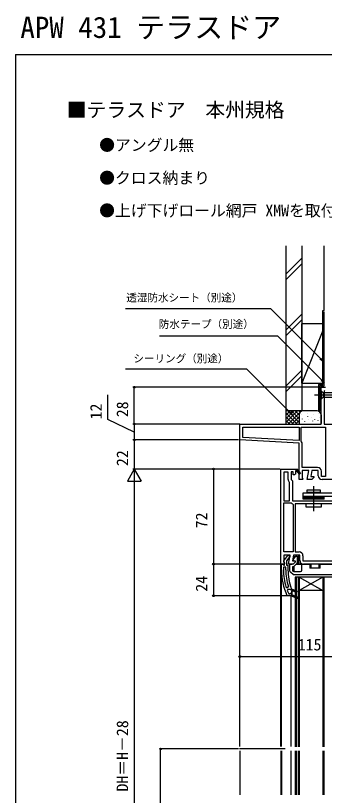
# Model space of a CAD drawing. Units: millimetres, scale not verified. Extents: x -525 to 525, y -783 to 777.
# Drawn here: x -525 to -291, y 186 to 777 of the extents above; entities that cross this region are included whole.
import ezdxf
from ezdxf.enums import TextEntityAlignment as Align

# ---------------------------------------------------------------- set-up
doc = ezdxf.new("R2010")
doc.units = ezdxf.units.MM
doc.header["$LTSCALE"] = 4
for name, color, linetype in [('0-1_USER1', 3, 'Continuous'), ('0-2_YKK_11', 7, 'Continuous'), ('0-4_YKK_12', 2, 'Continuous'), ('0-5_YKK_13', 4, 'Continuous'), ('0-7_YKK_D', 6, 'Continuous'), ('0-8_YKK_ZWAK', 7, 'Continuous'), ('0-9_YSS_K', 3, 'Continuous'), ('0-A_YSS_KE', 3, 'Continuous')]:
    doc.layers.add(name, color=color, linetype=linetype)
doc.styles.add('ＭＳ ゴシック', font='')
doc.styles.get('ＭＳ ゴシック').set_extended_font_data('MS Gothic')

msp = doc.modelspace()

# ---------------------------------------------------------------- linework, layer by layer
at = {"layer": '0-2_YKK_11'}
for points in [[(-295.5, 428.3), (-295.5, 432.2), (-300.356, 432.2), (-301.132, 427.8), (-299, 427.8), (-299, 426.9), (-300.5, 425.4), (-303.992, 425.4), (-302.793, 432.2), (-307.6, 432.2), (-307.6, 426.844), (-307.058, 425.976), (-307.377, 425.4), (-310, 425.4), (-310, 453.042), (-355, 455.4), (-355, 467.4), (-293.4, 467.4), (-293.4, 495.4), (-290, 495.4)], [(-290.5, 493), (-291, 492.5), (-291, 467.4), (-240, 467.4)], [(-308.282, 454.035), (-308.4, 454.358), (-308.4, 465), (-290, 465)], [(-290, 465), (-290, 427.8), (-293.1, 427.8), (-293.1, 431.7)], [(-296, 434.6), (-307.6, 434.6), (-307.6, 452.167)], [(-324, 361.399), (-324, 433.399), (-312.134, 433.399), (-312, 433.477), (-309.095, 430.058), (-309.705, 429.54), (-312.016, 432.26)], [(-312.394, 432.325), (-312.7, 432.149), (-312.7, 429.399), (-313, 429.399), (-313.5, 428.899), (-314.6, 428.899), (-314.6, 431.399), (-316, 431.399), (-316, 425.399), (-315, 424.399), (-315, 409.399), (-271, 409.399)], [(-321.6, 431), (-321.6, 409.4), (-317.4, 409.399), (-317.4, 423.198), (-317.547, 423.552)], [(-318.4, 425.607), (-318.4, 430.999), (-321.6, 431)], [(-250, 419.373), (-250, 425.4), (-292.6, 425.4)], [(-321.6, 370.599), (-321.6, 407.799), (-316.367, 407.799), (-316.064, 407.697)], [(-314.959, 407.137), (-314.6, 406.657), (-314.6, 370.599), (-321.6, 370.599)], [(-276.4, 363.799), (-276.4, 406.999), (-313, 406.999), (-313, 370.599), (-310, 370.599)], [(-309.5, 364.299), (-309.5, 368.199), (-314.356, 368.199), (-315.132, 363.799), (-313, 363.799), (-313, 362.899), (-314.5, 361.399), (-317.992, 361.399), (-316.793, 368.199), (-321.6, 368.199), (-321.6, 362.843), (-321.176, 362.164), (-321.142, 361.699), (-321.6, 361.399), (-322.5, 361.399), (-324, 361.399)], [(-321.587, 363.917), (-318.475, 367.9), (-317, 367.9), (-317, 366.799), (-317.475, 366.299), (-317.845, 366.108), (-319.6, 363.861), (-319.6, 360.7), (-318.5, 360.7), (-318.5, 357.033)], [(-307.1, 367.699), (-307.1, 363.799), (-276.4, 363.799)], [(-323.5, 357.033), (-323.5, 361.4), (-322.4, 361.4), (-321.904, 360.963), (-321.606, 360.7), (-321.2, 360.7), (-321.2, 362.1), (-321.4, 362.5)], [(-264, 355.373), (-264, 361.399), (-306.6, 361.399)], [(-320.1, 357.033), (-320.1, 359.1), (-321.9, 359.1), (-321.9, 357.033)], [(-319.991, 344.155), (-319.513, 343.8), (-318.676, 343.8), (-318.199, 344.448)], [(-316.03, 343.017), (-316, 342.846), (-316, 342.4), (-315.5, 342.4), (-311.752, 340.909), (-312.048, 340.165), (-315.5, 341.539), (-315.5, 338.062), (-311.252, 336.372)], [(-318.205, 339.3), (-317.747, 339), (-317.075, 339), (-316.59, 339.375), (-316, 339.3), (-316, 337.4), (-311.548, 335.628), (-316, 337.4), (-318.782, 337.4), (-319.236, 337.69)], [(-311.252, 336.372), (-315.5, 338.062), (-315.5, 341.539), (-312.048, 340.165), (-311.752, 340.909), (-315.5, 342.4), (-316, 342.4), (-316, 341.9), (-316.59, 341.825), (-317.075, 342.2), (-317.1, 342.2), (-318.635, 342.2), (-319.104, 341.525)]]:
    msp.add_lwpolyline(points, dxfattribs=at)
msp.add_lwpolyline([(-310, 455.044), (-352.6, 457.277), (-352.6, 465), (-310, 465)], close=True, dxfattribs=at)
for centre, radius, start, end in [((-310.5, 452.167), 2.9, 359.99999, 40.11919), ((-312.178, 432.45), 0.25, 310.35704, 210.00003), ((-296, 431.7), 2.9, 0.00001, 89.99999), ((-315.5, 425.607), 2.9, 180.00001, 225.09912), ((-292.6, 428.3), 2.9, 180.00001, 269.99999), ((-314, 410.399), 3.4, 232.62992, 253.6173), ((-310, 367.699), 2.9, 0.00001, 89.99999), ((-320.8, 363.3), 1, 141.91328, 233.13011), ((-306.6, 364.299), 2.9, 180.00001, 269.99999), ((-277.5, 357.033), 46, 180.00001, 204.86598), ((-277.5, 357.033), 44.4, 179.99999, 196.86019), ((-277.5, 357.033), 42.6, 179.99999, 197.18277), ((-277.5, 357.033), 41, 179.99999, 199.98888), ((-277.5, 357.033), 44.4, 200.44221, 203.53922), ((-311.4, 336), 0.4, 248.30059, 68.30061), ((-311.4, 336), 0.4, 248.30059, 68.30061)]:
    msp.add_arc(centre, radius, start, end, dxfattribs=at)
at = {"layer": '0-4_YKK_12'}
for p, q in [((-355.003, 223.18), (-354.996, 456.264)), ((-324.003, 223.18), (-324, 361.899)), ((-323.505, 223.18), (-323.505, 361.399)), ((-312.997, 351.401), (-312.997, 222.911)), ((-267.997, 351.4), (-312.997, 351.401)), ((-312.297, 351.401), (-312.297, 222.911)), ((-310.697, 351.4), (-310.697, 222.911)), ((-309.997, 351.4), (-309.997, 222.911)), ((-291.997, 351.4), (-309.997, 341.4)), ((-309.997, 351.4), (-291.997, 341.4)), ((-291.997, 351.4), (-291.997, 222.911)), ((-291.297, 351.4), (-291.297, 222.911)), ((-316, 223.18), (-316, 337.399)), ((-291.997, 341.4), (-309.997, 341.4)), ((-320.486, 221.43), (-355.107, 221.43)), ((-355.005, 219.911), (-355.005, 186.68)), ((-324.005, 219.911), (-324.005, 186.68)), ((-323.505, 219.911), (-323.505, 186.68)), ((-316, 186.68), (-316, 219.911)), ((-312.997, 219.911), (-312.997, 186.68)), ((-312.297, 219.911), (-312.297, 186.68)), ((-310.697, 219.911), (-310.697, 186.68)), ((-309.997, 219.911), (-309.997, 186.68)), ((-291.997, 219.911), (-291.997, 186.68)), ((-291.297, 219.911), (-291.297, 186.68))]:
    msp.add_line(p, q, dxfattribs=at)
at = {"layer": '0-5_YKK_13'}
for p, q in [((-293.4, 492.594), (-293.4, 486.394)), ((-293.4, 492.594), (-291.85, 491.044)), ((-273.316, 491.044), (-291.85, 491.044)), ((-291.85, 491.044), (-291.85, 487.944)), ((-298.4, 489.494), (-263.4, 489.494)), ((-293.4, 486.394), (-291.85, 487.944)), ((-291.85, 487.944), (-273.316, 487.944)), ((-299.05, 420.382), (-299.05, 401.455)), ((-307.05, 415.5), (-267.5, 415.5)), ((-304.05, 417.6), (-294.05, 417.6)), ((-304.05, 415.6), (-304.05, 417.6)), ((-294.05, 415.6), (-304.05, 415.6)), ((-303.05, 415.6), (-303.05, 415.5)), ((-295.05, 415.6), (-295.05, 415.5)), ((-294.05, 417.6), (-294.05, 415.6)), ((-267.5, 412.5), (-307.05, 412.5)), ((-307.05, 412.3), (-291.05, 412.3)), ((-307.05, 412), (-291.05, 412)), ((-304.05, 412.3), (-304.05, 410.5)), ((-294.05, 410.5), (-294.05, 412.3)), ((-291.05, 410.5), (-291.05, 412.5)), ((-314.636, 366.599), (-313.168, 366.599)), ((-312.958, 366.899), (-314.583, 366.899)), ((-314.462, 364.751), (-312.697, 367.272)), ((-312.451, 367.399), (-311.798, 367.399)), ((-311.498, 367.099), (-311.498, 362.278)), ((-310.798, 366.899), (-311.498, 366.899)), ((-311.498, 366.599), (-310.798, 366.599)), ((-310.798, 366.599), (-310.798, 366.899)), ((-310.498, 367.399), (-310.498, 361.699)), ((-310.198, 367.399), (-310.498, 367.399)), ((-309.498, 367.699), (-310.198, 367.699)), ((-310.198, 361.699), (-310.198, 367.399)), ((-316.998, 361.42), (-316.998, 361.399)), ((-316.798, 361.399), (-316.998, 361.399)), ((-316.998, 356.12), (-316.998, 361.199)), ((-316.798, 361.399), (-315.205, 361.399)), ((-314.498, 364.315), (-314.498, 364.636)), ((-313.805, 363.799), (-314.398, 364.142)), ((-311.645, 361.925), (-314.023, 359.546)), ((-312.17, 361.399), (-307.998, 361.399)), ((-310.498, 361.699), (-310.198, 361.699)), ((-309.298, 363.241), (-309.298, 361.399)), ((-308.998, 361.399), (-308.998, 362.672)), ((-307.998, 361.399), (-301.998, 361.399)), ((-307.998, 356.899), (-307.998, 361.399)), ((-301.998, 361.399), (-301.998, 358.399)), ((-294.998, 361.399), (-294.998, 358.399)), ((-293.998, 361.399), (-294.998, 361.399)), ((-293.998, 361.399), (-284.998, 361.399)), ((-293.998, 358.399), (-293.998, 361.399)), ((-314.58, 353.465), (-316.435, 354.949)), ((-314.998, 359.199), (-314.998, 356.899)), ((-314.377, 359.399), (-314.798, 359.399)), ((-313.998, 359.571), (-313.998, 355.899)), ((-313.998, 355.899), (-308.998, 355.899)), ((-293.998, 358.399), (-301.998, 358.399)), ((-267.998, 353.399), (-314.393, 353.399))]:
    msp.add_line(p, q, dxfattribs=at)
for points in [[(-291.05, 410.5), (-307.05, 410.5), (-307.05, 415.5)], [(-291.05, 411), (-291.05, 411.5), (-307.05, 411.5), (-307.05, 411)], [(-310.498, 366.599), (-310.798, 366.599), (-310.798, 361.399)], [(-310.198, 367.699), (-310.198, 367.399), (-309.498, 367.399)], [(-300.998, 358.399), (-300.998, 361.399), (-301.998, 361.399)]]:
    msp.add_lwpolyline(points, dxfattribs=at)
msp.add_lwpolyline([(-305.05, 404.799), (-293.05, 404.799), (-293.05, 407.099), (-305.05, 407.099)], close=True, dxfattribs=at)
for centre, radius, start, end in [((-312.451, 367.099), 0.3, 90, 145), ((-311.798, 367.099), 0.3, 0, 90), ((-310.798, 367.199), 0.3, 270, 0), ((-310.198, 367.399), 0.3, 90, 180), ((-316.798, 361.199), 0.2, 90, 180), ((-314.298, 364.636), 0.2, 145, 180), ((-314.298, 364.315), 0.2, 180, 240), ((-311.998, 362.278), 0.5, 315, 0), ((-310.798, 361.699), 0.3, 270, 0), ((-310.798, 361.699), 0.6, 330, 0), ((-315.498, 356.12), 1.5, 180, 231.34019), ((-314.798, 359.199), 0.2, 90, 180), ((-313.998, 356.899), 1, 180, 270), ((-314.377, 359.899), 0.5, 270, 315), ((-308.998, 356.899), 1, 270, 0), ((-314.393, 353.699), 0.3, 231.34019, 270)]:
    msp.add_arc(centre, radius, start, end, dxfattribs=at)
at = {"layer": '0-7_YKK_D'}
for p, q in [((-293.9, 495.4), (-436.005, 495.4)), ((-435.005, 467.4), (-435.005, 495.4)), ((-355, 467.4), (-436.005, 467.4)), ((-358, 467.4), (-436.005, 467.4)), ((-435.005, 467.4), (-435.005, 455.4)), ((-355.996, 455.4), (-436.005, 455.4)), ((-355.996, 455.4), (-436.005, 455.4)), ((-435.005, 455.4), (-435.005, 433.399)), ((-435.005, 433.399), (-440.255, 424.306)), ((-324.5, 433.399), (-436.005, 433.399)), ((-324.5, 433.399), (-436.005, 433.399)), ((-435.005, 433.399), (-429.755, 424.306)), ((-435.005, 433.399), (-435.005, 415.213)), ((-324.5, 433.399), (-376.005, 433.399)), ((-375.005, 433.399), (-375.005, 361.399)), ((-440.255, 424.306), (-429.755, 424.306)), ((-435.005, 422.899), (-435.005, 41.911)), ((-324.5, 361.399), (-376.005, 361.399)), ((-324.5, 361.399), (-376.005, 361.399)), ((-375.005, 361.399), (-375.005, 337.399)), ((-318.051, 337.399), (-376.005, 337.399)), ((-355.005, 291.392), (-240, 291.392)), ((-356.107, 221.43), (-416.005, 221.43)), ((-415.005, 31.412), (-415.005, 221.43))]:
    msp.add_line(p, q, dxfattribs=at)
for points in [[(-292, 515.202), (-293.803, 517.005), (-331.476, 554.678), (-441.546, 554.678)], [(-291, 498.844), (-292.803, 500.647), (-326.135, 533.979), (-415.808, 533.979)], [(-293.32, 517.489), (-292, 515.202), (-294.286, 516.522)], [(-315.334, 474.645), (-317.137, 476.448), (-349.63, 508.941), (-441.548, 508.941)], [(-292.32, 501.131), (-291, 498.844), (-293.286, 500.164)], [(-435.005, 461.4), (-455.005, 470.851), (-455.005, 489.579)], [(-316.654, 476.931), (-315.334, 474.645), (-317.62, 475.965)]]:
    msp.add_lwpolyline(points, dxfattribs=at)
for centre in [(-435.005, 495.4), (-435.005, 467.4), (-435.005, 467.4), (-435.005, 455.4), (-375.005, 433.399), (-375.005, 361.399), (-375.005, 361.399), (-375.005, 337.399), (-355.005, 291.392), (-415.005, 221.43)]:
    msp.add_circle(centre, 0.637, dxfattribs=at)
at = {"layer": '0-8_YKK_ZWAK'}
for q in [(-525, -782.6), (525, 747.4)]:
    msp.add_line((-525, 747.4), q, dxfattribs=at)
at = {"layer": '0-9_YSS_K'}
for p, q in [((-320, 581.038), (-308, 593.038)), ((-320, 576.795), (-308, 588.795)), ((-320, 538.611), (-308, 550.611)), ((-320, 534.369), (-308, 546.369)), ((-292, 543.4), (-308, 543.4)), ((-308, 498.4), (-308, 543.4)), ((-292, 538.4), (-308, 498.4)), ((-308, 508.185), (-320, 496.185)), ((-320, 491.942), (-308, 503.942)), ((-308, 498.4), (-292, 498.4)), ((-320, 477.4), (-320, 467.4)), ((-307, 477.4), (-320, 477.4)), ((-320, 468.542), (-311.142, 477.4)), ((-320, 471.371), (-313.971, 477.4)), ((-320, 474.199), (-316.799, 477.4)), ((-320, 477.027), (-319.627, 477.4)), ((-320, 475.885), (-311.515, 467.4)), ((-320, 473.057), (-314.343, 467.4)), ((-318.686, 477.4), (-310, 468.714)), ((-318.314, 467.4), (-308.314, 477.4)), ((-315.858, 477.4), (-310, 471.542)), ((-315.485, 467.4), (-310, 472.885)), ((-313.029, 477.4), (-310, 474.371)), ((-310.201, 477.4), (-309.219, 476.418)), ((-310, 474.4), (-310, 467.4)), ((-308.172, 474.595), (-308.172, 474.795)), ((-307.373, 477.4), (-307.352, 477.379)), ((-296.4, 477.4), (-307, 477.4)), ((-303.833, 475.596), (-303.833, 475.796)), ((-303.499, 472.926), (-303.499, 473.126)), ((-300.706, 472.323), (-300.706, 472.523)), ((-299.159, 474.595), (-299.159, 474.795)), ((-295.318, 475.596), (-295.318, 475.796)), ((-294.486, 472.592), (-294.486, 472.792)), ((-293.4, 474.4), (-293.4, 467.9)), ((-320, 470.228), (-317.172, 467.4)), ((-312.657, 467.4), (-309.982, 470.075)), ((-307.505, 471.257), (-307.505, 471.457)), ((-305.674, 469.401), (-305.674, 469.601)), ((-303.165, 470.589), (-303.165, 470.789)), ((-299.745, 469.616), (-299.745, 469.816)), ((-298.158, 470.923), (-298.158, 471.123)), ((-295.651, 469.92), (-295.651, 470.12))]:
    msp.add_line(p, q, dxfattribs=at)
for centre, start, end in [((-307, 474.4), 90, 180), ((-296.4, 474.4), 0, 90)]:
    msp.add_arc(centre, 3, start, end, dxfattribs=at)
at = {"layer": '0-A_YSS_KE'}
for p, q in [((-320, 602.4), (-320, 477.4)), ((-308, 602.4), (-308, 477.4)), ((-295.4, 497.4), (-295.4, 477.4)), ((-294.4, 496.4), (-294.4, 477.4)), ((-308, 477.4), (-320, 477.4))]:
    msp.add_line(p, q, dxfattribs=at)
for points in [[(-295.4, 497.4), (-292, 497.4), (-292, 553.4), (-291, 553.4), (-291, 602.4)], [(-294.4, 496.4), (-291, 496.4), (-291, 552.4)]]:
    msp.add_lwpolyline(points, dxfattribs=at)

# ---------------------------------------------------------------- texts
at = {"layer": '0-1_USER1', "style": 'ＭＳ ゴシック'}
for s, height, p in [('APW 431 テラスドア', 16.13, (-521.375, 755.025)), ('■テラスドア\u3000本州規格', 11, (-486.153, 696.616)), ('●アングル無', 8.798, (-461.636, 671.695)), ('●クロス納まり', 8.798, (-461.636, 646.832)), ('●上げ下げロール網戸 XMWを取付けた場合', 8.798, (-461.636, 622.105))]:
    msp.add_text(s, height=height, dxfattribs=at).set_placement(p, align=Align.BOTTOM_LEFT)
at = {"layer": '0-7_YKK_D', "style": 'ＭＳ ゴシック'}
for s, height, p in [('透湿防水シート（別途）', 5.865, (-441.047, 558.474)), ('防水テープ（別途）', 5.865, (-416.43, 538.441)), ('シーリング（別途）', 5.865, (-435.67, 512.382)), ('115', 8.798, (-311.07, 293.392))]:
    msp.add_text(s, height=height, dxfattribs=at).set_placement(p, align=Align.BOTTOM_LEFT)
for s, p in [('12', (-457.005, 471.01)), ('28', (-437.005, 472.639)), ('22', (-437.005, 435.672)), ('72', (-377.005, 388.536)), ('24', (-377.005, 340.502)), ('DH＝H－28', (-437.005, 189.212))]:
    msp.add_text(s, height=8.798, rotation=90, dxfattribs=at).set_placement(p, align=Align.BOTTOM_LEFT)

doc.saveas('drawing.dxf')
